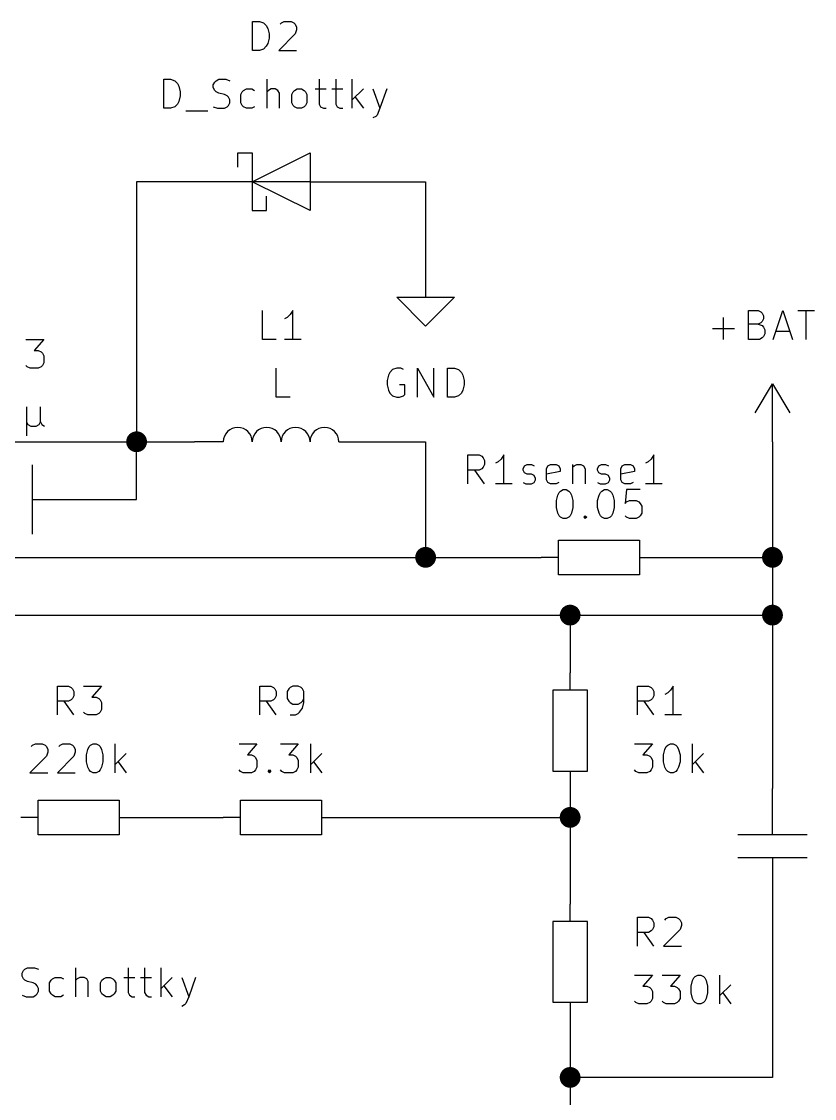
# Model space of a CAD drawing. Extents: x 0.4 to 11.3, y -7.9 to -0.4.
# Drawn here: x 7.801 to 9.173, y -3.586 to -1.723 of the extents above; entities that cross this region are included whole.
import ezdxf

# ---------------------------------------------------------------- set-up
doc = ezdxf.new("R2010")
doc.units = 0
doc.header["$MEASUREMENT"] = 0
for name, color, linetype in [('CYAN2', 4, 'CONTINUOUS'), ('GREEN2', 3, 'CONTINUOUS'), ('RED2', 1, 'CONTINUOUS')]:
    doc.layers.add(name, color=color, linetype=linetype)

msp = doc.modelspace()

# ---------------------------------------------------------------- linework, layer by layer
at = {"layer": 'CYAN2', "linetype": 'CONTINUOUS'}
for p, q in [((8.2006, -1.7728), (8.2006, -1.7228)), ((8.2006, -1.7228), (8.2125, -1.7228)), ((8.2125, -1.7228), (8.2196, -1.7252)), ((8.2196, -1.7252), (8.2244, -1.7299)), ((8.2244, -1.7299), (8.2268, -1.7347)), ((8.2482, -1.7276), (8.2506, -1.7252)), ((8.2506, -1.7252), (8.2554, -1.7228)), ((8.2554, -1.7228), (8.2673, -1.7228)), ((8.2673, -1.7228), (8.272, -1.7252)), ((8.272, -1.7252), (8.2744, -1.7276)), ((8.2744, -1.7276), (8.2768, -1.7323)), ((8.2768, -1.7323), (8.2768, -1.7371)), ((8.2268, -1.7347), (8.2292, -1.7442)), ((8.2292, -1.7514), (8.2268, -1.7609)), ((8.2292, -1.7442), (8.2292, -1.7514)), ((8.2744, -1.7442), (8.2458, -1.7728)), ((8.2768, -1.7371), (8.2744, -1.7442)), ((8.2244, -1.7657), (8.2196, -1.7704)), ((8.2268, -1.7609), (8.2244, -1.7657)), ((8.2125, -1.7728), (8.2006, -1.7728)), ((8.2196, -1.7704), (8.2125, -1.7728)), ((8.2458, -1.7728), (8.2768, -1.7728)), ((8.047, -1.8728), (8.047, -1.8228)), ((8.047, -1.8228), (8.0589, -1.8228)), ((8.0589, -1.8228), (8.0661, -1.8252)), ((8.0661, -1.8252), (8.0708, -1.8299)), ((8.1351, -1.8276), (8.1375, -1.8252)), ((8.1375, -1.8252), (8.1423, -1.8228)), ((8.1423, -1.8228), (8.1542, -1.8228)), ((8.1542, -1.8228), (8.1613, -1.8252)), ((8.2256, -1.8728), (8.2256, -1.8228)), ((8.3161, -1.8228), (8.3161, -1.8657)), ((8.3446, -1.8228), (8.3446, -1.8657)), ((8.3732, -1.8728), (8.3732, -1.8228)), ((8.0708, -1.8299), (8.0732, -1.8347)), ((8.0732, -1.8347), (8.0756, -1.8442)), ((8.0756, -1.8442), (8.0756, -1.8514)), ((8.1327, -1.8323), (8.1351, -1.8276)), ((8.1327, -1.8371), (8.1327, -1.8323)), ((8.1351, -1.8419), (8.1327, -1.8371)), ((8.1375, -1.8442), (8.1351, -1.8419)), ((8.1423, -1.8466), (8.1375, -1.8442)), ((8.1804, -1.849), (8.1827, -1.8442)), ((8.1827, -1.8442), (8.1851, -1.8419)), ((8.1851, -1.8419), (8.1899, -1.8395)), ((8.1899, -1.8395), (8.1994, -1.8395)), ((8.1994, -1.8395), (8.2042, -1.8419)), ((8.228, -1.8419), (8.2256, -1.8442)), ((8.2327, -1.8395), (8.228, -1.8419)), ((8.2399, -1.8395), (8.2327, -1.8395)), ((8.2446, -1.8419), (8.2399, -1.8395)), ((8.247, -1.8466), (8.2446, -1.8419)), ((8.2685, -1.849), (8.2708, -1.8442)), ((8.2708, -1.8442), (8.2732, -1.8419)), ((8.2732, -1.8419), (8.278, -1.8395)), ((8.278, -1.8395), (8.2851, -1.8395)), ((8.2851, -1.8395), (8.2899, -1.8419)), ((8.2899, -1.8419), (8.2923, -1.8442)), ((8.2923, -1.8442), (8.2946, -1.849)), ((8.3089, -1.8395), (8.328, -1.8395)), ((8.3375, -1.8395), (8.3565, -1.8395)), ((8.3923, -1.8395), (8.3732, -1.8585)), ((8.4089, -1.8395), (8.4208, -1.8728)), ((8.4327, -1.8395), (8.4208, -1.8728)), ((8.0732, -1.8609), (8.0708, -1.8657)), ((8.0756, -1.8514), (8.0732, -1.8609)), ((8.1518, -1.849), (8.1423, -1.8466)), ((8.1565, -1.8514), (8.1518, -1.849)), ((8.1589, -1.8538), (8.1565, -1.8514)), ((8.1613, -1.8585), (8.1589, -1.8538)), ((8.1589, -1.868), (8.1613, -1.8633)), ((8.1613, -1.8633), (8.1613, -1.8585)), ((8.1804, -1.8633), (8.1804, -1.849)), ((8.1827, -1.868), (8.1804, -1.8633)), ((8.247, -1.8728), (8.247, -1.8466)), ((8.2685, -1.8633), (8.2685, -1.849)), ((8.2708, -1.868), (8.2685, -1.8633)), ((8.2946, -1.8633), (8.2923, -1.868)), ((8.2946, -1.849), (8.2946, -1.8633)), ((8.378, -1.8538), (8.3923, -1.8728)), ((8.0589, -1.8728), (8.047, -1.8728)), ((8.0661, -1.8704), (8.0589, -1.8728)), ((8.0708, -1.8657), (8.0661, -1.8704)), ((8.0851, -1.8776), (8.1232, -1.8776)), ((8.1327, -1.8704), (8.1399, -1.8728)), ((8.1399, -1.8728), (8.1518, -1.8728)), ((8.1518, -1.8728), (8.1565, -1.8704)), ((8.1565, -1.8704), (8.1589, -1.868)), ((8.1851, -1.8704), (8.1827, -1.868)), ((8.1899, -1.8728), (8.1851, -1.8704)), ((8.1994, -1.8728), (8.1899, -1.8728)), ((8.2042, -1.8704), (8.1994, -1.8728)), ((8.2732, -1.8704), (8.2708, -1.868)), ((8.278, -1.8728), (8.2732, -1.8704)), ((8.2851, -1.8728), (8.278, -1.8728)), ((8.2899, -1.8704), (8.2851, -1.8728)), ((8.2923, -1.868), (8.2899, -1.8704)), ((8.3161, -1.8657), (8.3184, -1.8704)), ((8.3184, -1.8704), (8.3232, -1.8728)), ((8.3232, -1.8728), (8.328, -1.8728)), ((8.3446, -1.8657), (8.347, -1.8704)), ((8.347, -1.8704), (8.3518, -1.8728)), ((8.3518, -1.8728), (8.3565, -1.8728)), ((8.4208, -1.8728), (8.4161, -1.8847)), ((8.4137, -1.8871), (8.4089, -1.8895)), ((8.4161, -1.8847), (8.4137, -1.8871)), ((8.2179, -2.2728), (8.2179, -2.2228)), ((8.2607, -2.2347), (8.256, -2.2371)), ((8.2655, -2.2299), (8.2607, -2.2347)), ((8.2702, -2.2228), (8.2655, -2.2299)), ((8.2702, -2.2728), (8.2702, -2.2228)), ((9.0155, -2.2728), (9.0155, -2.2347)), ((9.0583, -2.2728), (9.0583, -2.2228)), ((9.0583, -2.2228), (9.075, -2.2228)), ((9.075, -2.2228), (9.0798, -2.2252)), ((9.0798, -2.2252), (9.0821, -2.2276)), ((9.0821, -2.2276), (9.0845, -2.2323)), ((9.0845, -2.2323), (9.0845, -2.2371)), ((9.1012, -2.2728), (9.1179, -2.2228)), ((9.1179, -2.2228), (9.1345, -2.2728)), ((9.144, -2.2228), (9.1726, -2.2228)), ((9.1583, -2.2728), (9.1583, -2.2228)), ((8.9964, -2.2538), (9.0345, -2.2538)), ((9.075, -2.2466), (9.0583, -2.2466)), ((9.0798, -2.2442), (9.075, -2.2466)), ((9.075, -2.2466), (9.0821, -2.249)), ((9.0821, -2.2419), (9.0798, -2.2442)), ((9.0845, -2.2371), (9.0821, -2.2419)), ((9.0821, -2.249), (9.0845, -2.2514)), ((9.0845, -2.2514), (9.0869, -2.2561)), ((7.8086, -2.2728), (7.8395, -2.2728)), ((7.8395, -2.2728), (7.8229, -2.2918)), ((8.2417, -2.2728), (8.2179, -2.2728)), ((8.2845, -2.2728), (8.256, -2.2728)), ((9.0774, -2.2728), (9.0583, -2.2728)), ((9.0821, -2.2704), (9.0774, -2.2728)), ((9.0845, -2.268), (9.0821, -2.2704)), ((9.0869, -2.2633), (9.0845, -2.268)), ((9.0869, -2.2561), (9.0869, -2.2633)), ((9.106, -2.2585), (9.1298, -2.2585)), ((7.8229, -2.2918), (7.83, -2.2918)), ((7.83, -2.2918), (7.8348, -2.2942)), ((7.8348, -2.2942), (7.8371, -2.2966)), ((7.8371, -2.2966), (7.8395, -2.3014)), ((7.8395, -2.3014), (7.8395, -2.3133)), ((7.811, -2.3204), (7.8086, -2.318)), ((7.8157, -2.3228), (7.811, -2.3204)), ((7.83, -2.3228), (7.8157, -2.3228)), ((7.8348, -2.3204), (7.83, -2.3228)), ((7.8371, -2.318), (7.8348, -2.3204)), ((7.8395, -2.3133), (7.8371, -2.318)), ((8.2417, -2.3728), (8.2417, -2.3228)), ((8.4429, -2.3252), (8.4381, -2.3299)), ((8.45, -2.3228), (8.4429, -2.3252)), ((8.4571, -2.3228), (8.45, -2.3228)), ((8.4619, -2.3252), (8.4571, -2.3228)), ((8.4857, -2.3728), (8.4857, -2.3228)), ((8.4857, -2.3228), (8.5143, -2.3728)), ((8.5143, -2.3728), (8.5143, -2.3228)), ((8.5381, -2.3728), (8.5381, -2.3228)), ((8.5381, -2.3228), (8.55, -2.3228)), ((8.55, -2.3228), (8.5571, -2.3252)), ((8.5571, -2.3252), (8.5619, -2.3299)), ((8.4357, -2.3347), (8.4333, -2.3442)), ((8.4333, -2.3442), (8.4333, -2.3514)), ((8.4381, -2.3299), (8.4357, -2.3347)), ((8.5619, -2.3299), (8.5643, -2.3347)), ((8.5643, -2.3347), (8.5667, -2.3442)), ((8.5667, -2.3442), (8.5667, -2.3514)), ((8.4333, -2.3514), (8.4357, -2.3609)), ((8.4357, -2.3609), (8.4381, -2.3657)), ((8.4381, -2.3657), (8.4429, -2.3704)), ((8.4643, -2.3514), (8.4548, -2.3514)), ((8.4643, -2.368), (8.4643, -2.3514)), ((8.5619, -2.3657), (8.5571, -2.3704)), ((8.5643, -2.3609), (8.5619, -2.3657)), ((8.5667, -2.3514), (8.5643, -2.3609)), ((8.2655, -2.3728), (8.2417, -2.3728)), ((8.4429, -2.3704), (8.45, -2.3728)), ((8.45, -2.3728), (8.4548, -2.3728)), ((8.4548, -2.3728), (8.4619, -2.3704)), ((8.4619, -2.3704), (8.4643, -2.368)), ((8.55, -2.3728), (8.5381, -2.3728)), ((8.5571, -2.3704), (8.55, -2.3728)), ((7.8098, -2.3895), (7.8098, -2.4395)), ((7.8336, -2.4157), (7.8336, -2.3895)), ((7.8098, -2.4157), (7.8121, -2.4204)), ((7.8121, -2.4204), (7.8169, -2.4228)), ((7.8264, -2.4228), (7.8312, -2.4204)), ((7.8312, -2.4204), (7.8336, -2.4157)), ((7.8336, -2.4157), (7.836, -2.4204)), ((7.836, -2.4204), (7.8407, -2.4228)), ((7.8169, -2.4228), (7.8264, -2.4228)), ((8.5733, -2.5228), (8.5733, -2.4728)), ((8.5733, -2.4728), (8.5924, -2.4728)), ((8.5924, -2.4728), (8.5971, -2.4752)), ((8.5971, -2.4752), (8.5995, -2.4776)), ((8.5995, -2.4776), (8.6019, -2.4823)), ((8.6352, -2.4728), (8.6305, -2.4799)), ((8.6352, -2.5228), (8.6352, -2.4728)), ((8.8948, -2.4728), (8.89, -2.4799)), ((8.8948, -2.5228), (8.8948, -2.4728)), ((8.5971, -2.4966), (8.5924, -2.499)), ((8.5995, -2.4942), (8.5971, -2.4966)), ((8.6019, -2.4895), (8.5995, -2.4942)), ((8.6019, -2.4823), (8.6019, -2.4895)), ((8.6257, -2.4847), (8.621, -2.4871)), ((8.6305, -2.4799), (8.6257, -2.4847)), ((8.6686, -2.4966), (8.6709, -2.4918)), ((8.6686, -2.499), (8.6686, -2.4966)), ((8.6709, -2.4918), (8.6757, -2.4895)), ((8.6757, -2.4895), (8.6829, -2.4895)), ((8.6829, -2.4895), (8.6876, -2.4918)), ((8.709, -2.4966), (8.7114, -2.4918)), ((8.709, -2.5157), (8.709, -2.4966)), ((8.7114, -2.4918), (8.7162, -2.4895)), ((8.7162, -2.4895), (8.7257, -2.4895)), ((8.7257, -2.4895), (8.7305, -2.4918)), ((8.7305, -2.4918), (8.7329, -2.4966)), ((8.7329, -2.4966), (8.7329, -2.5014)), ((8.7543, -2.4895), (8.7543, -2.5228)), ((8.7543, -2.4942), (8.7567, -2.4918)), ((8.7567, -2.4918), (8.7614, -2.4895)), ((8.7614, -2.4895), (8.7686, -2.4895)), ((8.7686, -2.4895), (8.7733, -2.4918)), ((8.7733, -2.4918), (8.7757, -2.4966)), ((8.7757, -2.4966), (8.7757, -2.5228)), ((8.7971, -2.4966), (8.7995, -2.4918)), ((8.7971, -2.499), (8.7971, -2.4966)), ((8.7995, -2.4918), (8.8043, -2.4895)), ((8.8043, -2.4895), (8.8114, -2.4895)), ((8.8114, -2.4895), (8.8162, -2.4918)), ((8.8376, -2.4966), (8.84, -2.4918)), ((8.8376, -2.5157), (8.8376, -2.4966)), ((8.84, -2.4918), (8.8448, -2.4895)), ((8.8448, -2.4895), (8.8543, -2.4895)), ((8.8543, -2.4895), (8.859, -2.4918)), ((8.859, -2.4918), (8.8614, -2.4966)), ((8.8614, -2.4966), (8.8614, -2.5014)), ((8.8852, -2.4847), (8.8805, -2.4871)), ((8.89, -2.4799), (8.8852, -2.4847)), ((8.5924, -2.499), (8.5733, -2.499)), ((8.6019, -2.5228), (8.5852, -2.499)), ((8.6709, -2.5038), (8.6686, -2.499)), ((8.6757, -2.5061), (8.6709, -2.5038)), ((8.6829, -2.5061), (8.6757, -2.5061)), ((8.6876, -2.5085), (8.6829, -2.5061)), ((8.69, -2.5133), (8.6876, -2.5085)), ((8.6876, -2.5204), (8.69, -2.5157)), ((8.69, -2.5157), (8.69, -2.5133)), ((8.7329, -2.5014), (8.709, -2.5061)), ((8.7114, -2.5204), (8.709, -2.5157)), ((8.7995, -2.5038), (8.7971, -2.499)), ((8.8043, -2.5061), (8.7995, -2.5038)), ((8.8114, -2.5061), (8.8043, -2.5061)), ((8.8162, -2.5085), (8.8114, -2.5061)), ((8.8186, -2.5133), (8.8162, -2.5085)), ((8.8162, -2.5204), (8.8186, -2.5157)), ((8.8186, -2.5157), (8.8186, -2.5133)), ((8.8614, -2.5014), (8.8376, -2.5061)), ((8.84, -2.5204), (8.8376, -2.5157)), ((8.6495, -2.5228), (8.621, -2.5228)), ((8.6686, -2.5204), (8.6733, -2.5228)), ((8.6733, -2.5228), (8.6829, -2.5228)), ((8.6829, -2.5228), (8.6876, -2.5204)), ((8.7162, -2.5228), (8.7114, -2.5204)), ((8.7257, -2.5228), (8.7162, -2.5228)), ((8.7305, -2.5204), (8.7257, -2.5228)), ((8.7333, -2.5352), (8.7381, -2.5328)), ((8.7381, -2.5328), (8.7429, -2.5328)), ((8.7429, -2.5328), (8.7476, -2.5352)), ((8.7971, -2.5204), (8.8019, -2.5228)), ((8.8019, -2.5228), (8.8114, -2.5228)), ((8.8048, -2.5352), (8.8095, -2.5328)), ((8.8095, -2.5328), (8.8143, -2.5328)), ((8.8114, -2.5228), (8.8162, -2.5204)), ((8.8143, -2.5328), (8.819, -2.5352)), ((8.8448, -2.5228), (8.84, -2.5204)), ((8.8543, -2.5228), (8.8448, -2.5228)), ((8.8476, -2.5328), (8.8452, -2.5566)), ((8.8714, -2.5328), (8.8476, -2.5328)), ((8.859, -2.5204), (8.8543, -2.5228)), ((8.909, -2.5228), (8.8805, -2.5228)), ((8.7262, -2.5518), (8.7286, -2.5423)), ((8.7262, -2.5638), (8.7262, -2.5518)), ((8.7286, -2.5423), (8.7309, -2.5376)), ((8.7309, -2.5376), (8.7333, -2.5352)), ((8.7476, -2.5352), (8.75, -2.5376)), ((8.75, -2.5376), (8.7524, -2.5423)), ((8.7524, -2.5423), (8.7548, -2.5518)), ((8.7548, -2.5518), (8.7548, -2.5638)), ((8.7976, -2.5518), (8.8, -2.5423)), ((8.7976, -2.5638), (8.7976, -2.5518)), ((8.8, -2.5423), (8.8024, -2.5376)), ((8.8024, -2.5376), (8.8048, -2.5352)), ((8.819, -2.5352), (8.8214, -2.5376)), ((8.8214, -2.5376), (8.8238, -2.5423)), ((8.8238, -2.5423), (8.8262, -2.5518)), ((8.8262, -2.5518), (8.8262, -2.5638)), ((8.8476, -2.5542), (8.8524, -2.5518)), ((8.8524, -2.5518), (8.8643, -2.5518)), ((8.8643, -2.5518), (8.869, -2.5542)), ((8.7286, -2.5733), (8.7262, -2.5638)), ((8.7548, -2.5638), (8.7524, -2.5733)), ((8.8, -2.5733), (8.7976, -2.5638)), ((8.8262, -2.5638), (8.8238, -2.5733)), ((8.8452, -2.5566), (8.8476, -2.5542)), ((8.869, -2.5542), (8.8714, -2.5566)), ((8.8714, -2.5566), (8.8738, -2.5614)), ((8.8738, -2.5614), (8.8738, -2.5733)), ((8.7309, -2.578), (8.7286, -2.5733)), ((8.7333, -2.5804), (8.7309, -2.578)), ((8.7381, -2.5828), (8.7333, -2.5804)), ((8.7429, -2.5828), (8.7381, -2.5828)), ((8.7476, -2.5804), (8.7429, -2.5828)), ((8.75, -2.578), (8.7476, -2.5804)), ((8.7524, -2.5733), (8.75, -2.578)), ((8.7738, -2.5804), (8.7762, -2.578)), ((8.7762, -2.5828), (8.7738, -2.5804)), ((8.7762, -2.578), (8.7786, -2.5804)), ((8.7762, -2.578), (8.7762, -2.5828)), ((8.7786, -2.5804), (8.7762, -2.5828)), ((8.8024, -2.578), (8.8, -2.5733)), ((8.8048, -2.5804), (8.8024, -2.578)), ((8.8095, -2.5828), (8.8048, -2.5804)), ((8.8143, -2.5828), (8.8095, -2.5828)), ((8.819, -2.5804), (8.8143, -2.5828)), ((8.8214, -2.578), (8.819, -2.5804)), ((8.8238, -2.5733), (8.8214, -2.578)), ((8.8476, -2.5804), (8.8452, -2.578)), ((8.8524, -2.5828), (8.8476, -2.5804)), ((8.8643, -2.5828), (8.8524, -2.5828)), ((8.869, -2.5804), (8.8643, -2.5828)), ((8.8714, -2.578), (8.869, -2.5804)), ((8.8738, -2.5733), (8.8714, -2.578)), ((7.8631, -2.9228), (7.8631, -2.8728)), ((7.8631, -2.8728), (7.8821, -2.8728)), ((7.8821, -2.8728), (7.8869, -2.8752)), ((7.8869, -2.8752), (7.8893, -2.8776)), ((7.8893, -2.8776), (7.8917, -2.8823)), ((7.8917, -2.8823), (7.8917, -2.8895)), ((7.9083, -2.8728), (7.9393, -2.8728)), ((7.9393, -2.8728), (7.9226, -2.8918)), ((8.2131, -2.9228), (8.2131, -2.8728)), ((8.2131, -2.8728), (8.2321, -2.8728)), ((8.2321, -2.8728), (8.2369, -2.8752)), ((8.2369, -2.8752), (8.2393, -2.8776)), ((8.2393, -2.8776), (8.2417, -2.8823)), ((8.2417, -2.8823), (8.2417, -2.8895)), ((8.2631, -2.8776), (8.2607, -2.8823)), ((8.2607, -2.8823), (8.2607, -2.8942)), ((8.2655, -2.8752), (8.2631, -2.8776)), ((8.2702, -2.8728), (8.2655, -2.8752)), ((8.2798, -2.8728), (8.2702, -2.8728)), ((8.2845, -2.8752), (8.2798, -2.8728)), ((8.2869, -2.8776), (8.2845, -2.8752)), ((8.2893, -2.8823), (8.2869, -2.8776)), ((8.2893, -2.9014), (8.2893, -2.8823)), ((8.8663, -2.9228), (8.8663, -2.8728)), ((8.8663, -2.8728), (8.8853, -2.8728)), ((8.8853, -2.8728), (8.8901, -2.8752)), ((8.8901, -2.8752), (8.8925, -2.8776)), ((8.8925, -2.8776), (8.8949, -2.8823)), ((8.8949, -2.8823), (8.8949, -2.8895)), ((8.9187, -2.8847), (8.9139, -2.8871)), ((8.9234, -2.8799), (8.9187, -2.8847)), ((8.9282, -2.8728), (8.9234, -2.8799)), ((8.9282, -2.9228), (8.9282, -2.8728)), ((7.8821, -2.899), (7.8631, -2.899)), ((7.8917, -2.9228), (7.875, -2.899)), ((7.8869, -2.8966), (7.8821, -2.899)), ((7.8893, -2.8942), (7.8869, -2.8966)), ((7.8917, -2.8895), (7.8893, -2.8942)), ((7.9226, -2.8918), (7.9298, -2.8918)), ((7.9298, -2.8918), (7.9345, -2.8942)), ((7.9345, -2.8942), (7.9369, -2.8966)), ((7.9369, -2.8966), (7.9393, -2.9014)), ((7.9393, -2.9014), (7.9393, -2.9133)), ((8.2321, -2.899), (8.2131, -2.899)), ((8.2417, -2.9228), (8.225, -2.899)), ((8.2369, -2.8966), (8.2321, -2.899)), ((8.2393, -2.8942), (8.2369, -2.8966)), ((8.2417, -2.8895), (8.2393, -2.8942)), ((8.2607, -2.8942), (8.2631, -2.899)), ((8.2631, -2.899), (8.2655, -2.9014)), ((8.2655, -2.9014), (8.2702, -2.9038)), ((8.2702, -2.9038), (8.2798, -2.9038)), ((8.2798, -2.9038), (8.2845, -2.9014)), ((8.2845, -2.9014), (8.2869, -2.899)), ((8.2869, -2.899), (8.2893, -2.8942)), ((8.2869, -2.9109), (8.2893, -2.9014)), ((8.8853, -2.899), (8.8663, -2.899)), ((8.8949, -2.9228), (8.8782, -2.899)), ((8.8901, -2.8966), (8.8853, -2.899)), ((8.8925, -2.8942), (8.8901, -2.8966)), ((8.8949, -2.8895), (8.8925, -2.8942)), ((7.9107, -2.9204), (7.9083, -2.918)), ((7.9155, -2.9228), (7.9107, -2.9204)), ((7.9298, -2.9228), (7.9155, -2.9228)), ((7.9345, -2.9204), (7.9298, -2.9228)), ((7.9369, -2.918), (7.9345, -2.9204)), ((7.9393, -2.9133), (7.9369, -2.918)), ((8.2655, -2.9228), (8.275, -2.9228)), ((8.275, -2.9228), (8.2798, -2.9204)), ((8.2798, -2.9204), (8.2821, -2.918)), ((8.2821, -2.918), (8.2869, -2.9109)), ((8.9425, -2.9228), (8.9139, -2.9228)), ((7.8179, -2.9776), (7.8202, -2.9752)), ((7.8202, -2.9752), (7.825, -2.9728)), ((7.825, -2.9728), (7.8369, -2.9728)), ((7.8369, -2.9728), (7.8417, -2.9752)), ((7.8417, -2.9752), (7.844, -2.9776)), ((7.844, -2.9776), (7.8464, -2.9823)), ((7.8655, -2.9776), (7.8679, -2.9752)), ((7.8679, -2.9752), (7.8726, -2.9728)), ((7.8726, -2.9728), (7.8845, -2.9728)), ((7.8845, -2.9728), (7.8893, -2.9752)), ((7.8893, -2.9752), (7.8917, -2.9776)), ((7.8917, -2.9776), (7.894, -2.9823)), ((7.9155, -2.9823), (7.9179, -2.9776)), ((7.9179, -2.9776), (7.9202, -2.9752)), ((7.9202, -2.9752), (7.925, -2.9728)), ((7.925, -2.9728), (7.9298, -2.9728)), ((7.9298, -2.9728), (7.9345, -2.9752)), ((7.9345, -2.9752), (7.9369, -2.9776)), ((7.9369, -2.9776), (7.9393, -2.9823)), ((7.9631, -3.0228), (7.9631, -2.9728)), ((8.1774, -2.9728), (8.2083, -2.9728)), ((8.2083, -2.9728), (8.1917, -2.9918)), ((8.2488, -2.9728), (8.2798, -2.9728)), ((8.2798, -2.9728), (8.2631, -2.9918)), ((8.3012, -3.0228), (8.3012, -2.9728)), ((8.8615, -2.9728), (8.8925, -2.9728)), ((8.8925, -2.9728), (8.8758, -2.9919)), ((8.9139, -2.9823), (8.9163, -2.9776)), ((8.9163, -2.9776), (8.9187, -2.9752)), ((8.9187, -2.9752), (8.9234, -2.9728)), ((8.9234, -2.9728), (8.9282, -2.9728)), ((8.9282, -2.9728), (8.9329, -2.9752)), ((8.9329, -2.9752), (8.9353, -2.9776)), ((8.9353, -2.9776), (8.9377, -2.9823)), ((8.9615, -3.0228), (8.9615, -2.9728)), ((7.844, -2.9942), (7.8155, -3.0228)), ((7.8464, -2.9871), (7.844, -2.9942)), ((7.8464, -2.9823), (7.8464, -2.9871)), ((7.8917, -2.9942), (7.8631, -3.0228)), ((7.894, -2.9871), (7.8917, -2.9942)), ((7.894, -2.9823), (7.894, -2.9871)), ((7.9131, -2.9918), (7.9155, -2.9823)), ((7.9131, -3.0038), (7.9131, -2.9918)), ((7.9393, -2.9823), (7.9417, -2.9918)), ((7.9417, -2.9918), (7.9417, -3.0038)), ((7.9821, -2.9895), (7.9631, -3.0085)), ((8.1917, -2.9918), (8.1988, -2.9918)), ((8.1988, -2.9918), (8.2036, -2.9942)), ((8.2036, -2.9942), (8.2059, -2.9966)), ((8.2059, -2.9966), (8.2083, -3.0014)), ((8.2631, -2.9918), (8.2702, -2.9918)), ((8.2702, -2.9918), (8.275, -2.9942)), ((8.275, -2.9942), (8.2774, -2.9966)), ((8.2774, -2.9966), (8.2798, -3.0014)), ((8.3202, -2.9895), (8.3012, -3.0085)), ((8.8758, -2.9919), (8.8829, -2.9919)), ((8.8829, -2.9919), (8.8877, -2.9942)), ((8.8877, -2.9942), (8.8901, -2.9966)), ((8.8901, -2.9966), (8.8925, -3.0014)), ((8.9115, -2.9919), (8.9139, -2.9823)), ((8.9115, -3.0038), (8.9115, -2.9919)), ((8.9377, -2.9823), (8.9401, -2.9919)), ((8.9401, -2.9919), (8.9401, -3.0038)), ((8.9806, -2.9895), (8.9615, -3.0085)), ((7.9155, -3.0133), (7.9131, -3.0038)), ((7.9179, -3.018), (7.9155, -3.0133)), ((7.9202, -3.0204), (7.9179, -3.018)), ((7.9369, -3.018), (7.9345, -3.0204)), ((7.9393, -3.0133), (7.9369, -3.018)), ((7.9417, -3.0038), (7.9393, -3.0133)), ((7.9679, -3.0038), (7.9821, -3.0228)), ((8.1798, -3.0204), (8.1774, -3.018)), ((8.2059, -3.018), (8.2036, -3.0204)), ((8.2083, -3.0133), (8.2059, -3.018)), ((8.2083, -3.0014), (8.2083, -3.0133)), ((8.2274, -3.0204), (8.2298, -3.018)), ((8.2298, -3.018), (8.2321, -3.0204)), ((8.2298, -3.018), (8.2298, -3.0228)), ((8.2512, -3.0204), (8.2488, -3.018)), ((8.2774, -3.018), (8.275, -3.0204)), ((8.2798, -3.0133), (8.2774, -3.018)), ((8.2798, -3.0014), (8.2798, -3.0133)), ((8.3059, -3.0038), (8.3202, -3.0228)), ((8.8639, -3.0204), (8.8615, -3.018)), ((8.8901, -3.018), (8.8877, -3.0204)), ((8.8925, -3.0133), (8.8901, -3.018)), ((8.8925, -3.0014), (8.8925, -3.0133)), ((8.9139, -3.0133), (8.9115, -3.0038)), ((8.9163, -3.018), (8.9139, -3.0133)), ((8.9187, -3.0204), (8.9163, -3.018)), ((8.9353, -3.018), (8.9329, -3.0204)), ((8.9377, -3.0133), (8.9353, -3.018)), ((8.9401, -3.0038), (8.9377, -3.0133)), ((8.9663, -3.0038), (8.9806, -3.0228)), ((7.8155, -3.0228), (7.8464, -3.0228)), ((7.8631, -3.0228), (7.894, -3.0228)), ((7.925, -3.0228), (7.9202, -3.0204)), ((7.9298, -3.0228), (7.925, -3.0228)), ((7.9345, -3.0204), (7.9298, -3.0228)), ((8.1845, -3.0228), (8.1798, -3.0204)), ((8.1988, -3.0228), (8.1845, -3.0228)), ((8.2036, -3.0204), (8.1988, -3.0228)), ((8.2298, -3.0228), (8.2274, -3.0204)), ((8.2321, -3.0204), (8.2298, -3.0228)), ((8.2559, -3.0228), (8.2512, -3.0204)), ((8.2702, -3.0228), (8.2559, -3.0228)), ((8.275, -3.0204), (8.2702, -3.0228)), ((8.8687, -3.0228), (8.8639, -3.0204)), ((8.8829, -3.0228), (8.8687, -3.0228)), ((8.8877, -3.0204), (8.8829, -3.0228)), ((8.9234, -3.0228), (8.9187, -3.0204)), ((8.9282, -3.0228), (8.9234, -3.0228)), ((8.9329, -3.0204), (8.9282, -3.0228)), ((8.8663, -3.3228), (8.8663, -3.2728)), ((8.8663, -3.2728), (8.8853, -3.2728)), ((8.8663, -3.3228), (8.8663, -3.2728)), ((8.8663, -3.2728), (8.8853, -3.2728)), ((8.8853, -3.2728), (8.8901, -3.2752)), ((8.8853, -3.2728), (8.8901, -3.2752)), ((8.8901, -3.2752), (8.8925, -3.2776)), ((8.8901, -3.2752), (8.8925, -3.2776)), ((8.8925, -3.2776), (8.8949, -3.2823)), ((8.8925, -3.2776), (8.8949, -3.2823)), ((8.9139, -3.2776), (8.9163, -3.2752)), ((8.9139, -3.2776), (8.9163, -3.2752)), ((8.9163, -3.2752), (8.921, -3.2728)), ((8.9163, -3.2752), (8.921, -3.2728)), ((8.921, -3.2728), (8.9329, -3.2728)), ((8.921, -3.2728), (8.9329, -3.2728)), ((8.9329, -3.2728), (8.9377, -3.2752)), ((8.9329, -3.2728), (8.9377, -3.2752)), ((8.9377, -3.2752), (8.9401, -3.2776)), ((8.9377, -3.2752), (8.9401, -3.2776)), ((8.9401, -3.2776), (8.9425, -3.2823)), ((8.9401, -3.2776), (8.9425, -3.2823)), ((8.8901, -3.2966), (8.8853, -3.299)), ((8.8901, -3.2966), (8.8853, -3.299)), ((8.8925, -3.2942), (8.8901, -3.2966)), ((8.8925, -3.2942), (8.8901, -3.2966)), ((8.8949, -3.2895), (8.8925, -3.2942)), ((8.8949, -3.2895), (8.8925, -3.2942)), ((8.8949, -3.2823), (8.8949, -3.2895)), ((8.8949, -3.2823), (8.8949, -3.2895)), ((8.9401, -3.2942), (8.9115, -3.3228)), ((8.9401, -3.2942), (8.9115, -3.3228)), ((8.9425, -3.2871), (8.9401, -3.2942)), ((8.9425, -3.2871), (8.9401, -3.2942)), ((8.9425, -3.2823), (8.9425, -3.2871)), ((8.9425, -3.2823), (8.9425, -3.2871)), ((8.8853, -3.299), (8.8663, -3.299)), ((8.8853, -3.299), (8.8663, -3.299)), ((8.8949, -3.3228), (8.8782, -3.299)), ((8.8949, -3.3228), (8.8782, -3.299)), ((8.9115, -3.3228), (8.9425, -3.3228)), ((8.9115, -3.3228), (8.9425, -3.3228)), ((7.802, -3.3698), (7.8044, -3.3651)), ((7.802, -3.3746), (7.802, -3.3698)), ((7.8044, -3.3651), (7.8068, -3.3627)), ((7.8068, -3.3627), (7.8115, -3.3603)), ((7.8115, -3.3603), (7.8234, -3.3603)), ((7.8234, -3.3603), (7.8306, -3.3627)), ((7.8949, -3.4103), (7.8949, -3.3603)), ((7.9853, -3.3603), (7.9853, -3.4032)), ((8.0139, -3.3603), (8.0139, -3.4032)), ((8.0425, -3.4103), (8.0425, -3.3603)), ((8.8615, -3.3728), (8.8925, -3.3728)), ((8.8615, -3.3728), (8.8925, -3.3728)), ((8.8925, -3.3728), (8.8758, -3.3919)), ((8.8925, -3.3728), (8.8758, -3.3919)), ((8.9091, -3.3728), (8.9401, -3.3728)), ((8.9091, -3.3728), (8.9401, -3.3728)), ((8.9401, -3.3728), (8.9234, -3.3919)), ((8.9401, -3.3728), (8.9234, -3.3919)), ((8.9663, -3.3752), (8.971, -3.3728)), ((8.9663, -3.3752), (8.971, -3.3728)), ((8.971, -3.3728), (8.9758, -3.3728)), ((8.971, -3.3728), (8.9758, -3.3728)), ((8.9758, -3.3728), (8.9806, -3.3752)), ((8.9758, -3.3728), (8.9806, -3.3752)), ((9.0091, -3.4228), (9.0091, -3.3728)), ((9.0091, -3.4228), (9.0091, -3.3728)), ((7.8044, -3.3793), (7.802, -3.3746)), ((7.8068, -3.3817), (7.8044, -3.3793)), ((7.8115, -3.3841), (7.8068, -3.3817)), ((7.821, -3.3865), (7.8115, -3.3841)), ((7.8258, -3.3889), (7.821, -3.3865)), ((7.8282, -3.3913), (7.8258, -3.3889)), ((7.8306, -3.396), (7.8282, -3.3913)), ((7.8496, -3.3865), (7.852, -3.3817)), ((7.8496, -3.4008), (7.8496, -3.3865)), ((7.852, -3.3817), (7.8544, -3.3793)), ((7.8544, -3.3793), (7.8591, -3.377)), ((7.8591, -3.377), (7.8687, -3.377)), ((7.8687, -3.377), (7.8734, -3.3793)), ((7.8972, -3.3793), (7.8949, -3.3817)), ((7.902, -3.377), (7.8972, -3.3793)), ((7.9091, -3.377), (7.902, -3.377)), ((7.9139, -3.3793), (7.9091, -3.377)), ((7.9163, -3.3841), (7.9139, -3.3793)), ((7.9163, -3.4103), (7.9163, -3.3841)), ((7.9377, -3.3865), (7.9401, -3.3817)), ((7.9377, -3.4008), (7.9377, -3.3865)), ((7.9401, -3.3817), (7.9425, -3.3793)), ((7.9425, -3.3793), (7.9472, -3.377)), ((7.9472, -3.377), (7.9544, -3.377)), ((7.9544, -3.377), (7.9591, -3.3793)), ((7.9591, -3.3793), (7.9615, -3.3817)), ((7.9615, -3.3817), (7.9639, -3.3865)), ((7.9639, -3.3865), (7.9639, -3.4008)), ((7.9782, -3.377), (7.9972, -3.377)), ((8.0068, -3.377), (8.0258, -3.377)), ((8.0615, -3.377), (8.0425, -3.396)), ((8.0472, -3.3913), (8.0615, -3.4103)), ((8.0782, -3.377), (8.0901, -3.4103)), ((8.102, -3.377), (8.0901, -3.4103)), ((8.9591, -3.3919), (8.9615, -3.3823)), ((8.9591, -3.3919), (8.9615, -3.3823)), ((8.9615, -3.3823), (8.9639, -3.3776)), ((8.9615, -3.3823), (8.9639, -3.3776)), ((8.9639, -3.3776), (8.9663, -3.3752)), ((8.9639, -3.3776), (8.9663, -3.3752)), ((8.9806, -3.3752), (8.9829, -3.3776)), ((8.9806, -3.3752), (8.9829, -3.3776)), ((8.9829, -3.3776), (8.9853, -3.3823)), ((8.9829, -3.3776), (8.9853, -3.3823)), ((8.9853, -3.3823), (8.9877, -3.3919)), ((8.9853, -3.3823), (8.9877, -3.3919)), ((9.0282, -3.3895), (9.0091, -3.4085)), ((9.0282, -3.3895), (9.0091, -3.4085)), ((7.802, -3.4079), (7.8091, -3.4103)), ((7.8091, -3.4103), (7.821, -3.4103)), ((7.821, -3.4103), (7.8258, -3.4079)), ((7.8258, -3.4079), (7.8282, -3.4055)), ((7.8282, -3.4055), (7.8306, -3.4008)), ((7.8306, -3.4008), (7.8306, -3.396)), ((7.852, -3.4055), (7.8496, -3.4008)), ((7.8544, -3.4079), (7.852, -3.4055)), ((7.8591, -3.4103), (7.8544, -3.4079)), ((7.8687, -3.4103), (7.8591, -3.4103)), ((7.8734, -3.4079), (7.8687, -3.4103)), ((7.9401, -3.4055), (7.9377, -3.4008)), ((7.9425, -3.4079), (7.9401, -3.4055)), ((7.9472, -3.4103), (7.9425, -3.4079)), ((7.9544, -3.4103), (7.9472, -3.4103)), ((7.9591, -3.4079), (7.9544, -3.4103)), ((7.9615, -3.4055), (7.9591, -3.4079)), ((7.9639, -3.4008), (7.9615, -3.4055)), ((7.9853, -3.4032), (7.9877, -3.4079)), ((7.9877, -3.4079), (7.9925, -3.4103)), ((7.9925, -3.4103), (7.9972, -3.4103)), ((8.0139, -3.4032), (8.0163, -3.4079)), ((8.0163, -3.4079), (8.021, -3.4103)), ((8.021, -3.4103), (8.0258, -3.4103)), ((8.0901, -3.4103), (8.0853, -3.4222)), ((8.8758, -3.3919), (8.8829, -3.3919)), ((8.8758, -3.3919), (8.8829, -3.3919)), ((8.8829, -3.3919), (8.8877, -3.3942)), ((8.8829, -3.3919), (8.8877, -3.3942)), ((8.8877, -3.3942), (8.8901, -3.3966)), ((8.8877, -3.3942), (8.8901, -3.3966)), ((8.8901, -3.3966), (8.8925, -3.4014)), ((8.8901, -3.3966), (8.8925, -3.4014)), ((8.8925, -3.4014), (8.8925, -3.4133)), ((8.8925, -3.4014), (8.8925, -3.4133)), ((8.9234, -3.3919), (8.9306, -3.3919)), ((8.9234, -3.3919), (8.9306, -3.3919)), ((8.9306, -3.3919), (8.9353, -3.3942)), ((8.9306, -3.3919), (8.9353, -3.3942)), ((8.9353, -3.3942), (8.9377, -3.3966)), ((8.9353, -3.3942), (8.9377, -3.3966)), ((8.9377, -3.3966), (8.9401, -3.4014)), ((8.9377, -3.3966), (8.9401, -3.4014)), ((8.9401, -3.4014), (8.9401, -3.4133)), ((8.9401, -3.4014), (8.9401, -3.4133)), ((8.9591, -3.4038), (8.9591, -3.3919)), ((8.9591, -3.4038), (8.9591, -3.3919)), ((8.9615, -3.4133), (8.9591, -3.4038)), ((8.9615, -3.4133), (8.9591, -3.4038)), ((8.9877, -3.4038), (8.9853, -3.4133)), ((8.9877, -3.4038), (8.9853, -3.4133)), ((8.9877, -3.3919), (8.9877, -3.4038)), ((8.9877, -3.3919), (8.9877, -3.4038)), ((9.0139, -3.4038), (9.0282, -3.4228)), ((9.0139, -3.4038), (9.0282, -3.4228)), ((8.0829, -3.4246), (8.0782, -3.427)), ((8.0853, -3.4222), (8.0829, -3.4246)), ((8.8639, -3.4204), (8.8615, -3.418)), ((8.8639, -3.4204), (8.8615, -3.418)), ((8.8687, -3.4228), (8.8639, -3.4204)), ((8.8687, -3.4228), (8.8639, -3.4204)), ((8.8829, -3.4228), (8.8687, -3.4228)), ((8.8829, -3.4228), (8.8687, -3.4228)), ((8.8877, -3.4204), (8.8829, -3.4228)), ((8.8877, -3.4204), (8.8829, -3.4228)), ((8.8901, -3.418), (8.8877, -3.4204)), ((8.8901, -3.418), (8.8877, -3.4204)), ((8.8925, -3.4133), (8.8901, -3.418)), ((8.8925, -3.4133), (8.8901, -3.418)), ((8.9115, -3.4204), (8.9091, -3.418)), ((8.9115, -3.4204), (8.9091, -3.418)), ((8.9163, -3.4228), (8.9115, -3.4204)), ((8.9163, -3.4228), (8.9115, -3.4204)), ((8.9306, -3.4228), (8.9163, -3.4228)), ((8.9306, -3.4228), (8.9163, -3.4228)), ((8.9353, -3.4204), (8.9306, -3.4228)), ((8.9353, -3.4204), (8.9306, -3.4228)), ((8.9377, -3.418), (8.9353, -3.4204)), ((8.9377, -3.418), (8.9353, -3.4204)), ((8.9401, -3.4133), (8.9377, -3.418)), ((8.9401, -3.4133), (8.9377, -3.418)), ((8.9639, -3.418), (8.9615, -3.4133)), ((8.9639, -3.418), (8.9615, -3.4133)), ((8.9663, -3.4204), (8.9639, -3.418)), ((8.9663, -3.4204), (8.9639, -3.418)), ((8.971, -3.4228), (8.9663, -3.4204)), ((8.971, -3.4228), (8.9663, -3.4204)), ((8.9758, -3.4228), (8.971, -3.4228)), ((8.9758, -3.4228), (8.971, -3.4228)), ((8.9806, -3.4204), (8.9758, -3.4228)), ((8.9806, -3.4204), (8.9758, -3.4228)), ((8.9829, -3.418), (8.9806, -3.4204)), ((8.9829, -3.418), (8.9806, -3.4204)), ((8.9853, -3.4133), (8.9829, -3.418)), ((8.9853, -3.4133), (8.9829, -3.418))]:
    msp.add_line(p, q, dxfattribs=at)
at = {"layer": 'GREEN2', "linetype": 'CONTINUOUS'}
for p, q in [((8, -2), (8, -2.45)), ((8.1, -2), (8, -2)), ((8.4, -2), (8.5, -2)), ((8.5, -2), (8.5, -2.15)), ((7.4, -2.45), (8, -2.45)), ((8, -2.45), (8.1, -2.45)), ((8, -2.55), (8, -2.45)), ((8.4, -2.45), (8.5, -2.45)), ((8.5, -2.45), (8.5, -2.65)), ((9.1, -2.45), (9.1, -2.65)), ((7.9, -2.55), (8, -2.55)), ((7.4, -2.65), (8.5, -2.65)), ((8.5, -2.65), (8.7, -2.65)), ((8.9, -2.65), (9.1, -2.65)), ((9.1, -2.65), (9.1, -2.75)), ((7.4, -2.75), (8.75, -2.75)), ((8.75, -2.75), (9.1, -2.75)), ((8.75, -2.75), (8.75, -2.85)), ((9.1, -2.75), (9.1, -3.05)), ((8.75, -3.05), (8.75, -3.1)), ((8, -3.1), (8.15, -3.1)), ((8.35, -3.1), (8.75, -3.1)), ((8.75, -3.1), (8.75, -3.25)), ((9.1, -3.25), (9.1, -3.55)), ((8.75, -3.45), (8.75, -3.55)), ((8.75, -3.55), (8.75, -3.6)), ((9.1, -3.55), (8.75, -3.55))]:
    msp.add_line(p, q, dxfattribs=at)
at = {"layer": 'GREEN2', "const_width": 0.018}
for points in [[(7.991, -2.45, 1), (8.009, -2.45, 1)], [(8.491, -2.65, 1), (8.509, -2.65, 1)], [(9.091, -2.65, 1), (9.109, -2.65, 1)], [(8.741, -2.75, 1), (8.759, -2.75, 1)], [(9.091, -2.75, 1), (9.109, -2.75, 1)], [(8.741, -3.1, 1), (8.759, -3.1, 1)], [(8.741, -3.55, 1), (8.759, -3.55, 1)]]:
    msp.add_lwpolyline(points, format="xyb", close=True, dxfattribs=at)
at = {"layer": 'RED2', "linetype": 'CONTINUOUS'}
for p, q in [((8.175, -1.975), (8.175, -1.95)), ((8.175, -1.95), (8.2, -1.95)), ((8.2, -2), (8.3, -1.95)), ((8.2, -1.95), (8.2, -2.05)), ((8.3, -1.95), (8.3, -2.05)), ((8.2, -2), (8.1, -2)), ((8.3, -2), (8.2, -2)), ((8.3, -2.05), (8.2, -2)), ((8.3, -2), (8.4, -2)), ((8.225, -2.05), (8.225, -2.025)), ((8.2, -2.05), (8.225, -2.05)), ((8.5, -2.15), (8.5, -2.2)), ((8.5, -2.25), (8.45, -2.2)), ((8.45, -2.2), (8.5, -2.2)), ((8.5, -2.2), (8.55, -2.2)), ((8.55, -2.2), (8.5, -2.25)), ((9.07, -2.4), (9.1, -2.35)), ((9.1, -2.45), (9.1, -2.35)), ((9.1, -2.35), (9.13, -2.4)), ((8.15, -2.45), (8.1, -2.45)), ((8.35, -2.45), (8.4, -2.45)), ((7.82, -2.61), (7.82, -2.49)), ((7.82, -2.55), (7.9, -2.55)), ((8.73, -2.68), (8.73, -2.62)), ((8.73, -2.62), (8.87, -2.62)), ((8.87, -2.62), (8.87, -2.68)), ((8.73, -2.65), (8.7, -2.65)), ((8.87, -2.65), (8.9, -2.65)), ((8.87, -2.68), (8.73, -2.68)), ((8.75, -2.88), (8.75, -2.85)), ((8.72, -2.88), (8.72, -3.02)), ((8.78, -2.88), (8.72, -2.88)), ((8.78, -3.02), (8.78, -2.88)), ((8.72, -3.02), (8.78, -3.02)), ((8.75, -3.02), (8.75, -3.05)), ((9.1, -3.13), (9.1, -3.05)), ((9.1, -3.13), (9.1, -3.05)), ((7.83, -3.13), (7.83, -3.07)), ((7.83, -3.07), (7.97, -3.07)), ((7.97, -3.07), (7.97, -3.13)), ((8.18, -3.13), (8.18, -3.07)), ((8.18, -3.07), (8.32, -3.07)), ((8.32, -3.07), (8.32, -3.13)), ((7.83, -3.1), (7.8, -3.1)), ((7.97, -3.1), (8, -3.1)), ((8.18, -3.1), (8.15, -3.1)), ((8.32, -3.1), (8.35, -3.1)), ((7.97, -3.13), (7.83, -3.13)), ((8.32, -3.13), (8.18, -3.13)), ((9.16, -3.13), (9.04, -3.13)), ((9.16, -3.17), (9.04, -3.17)), ((9.1, -3.17), (9.1, -3.25)), ((9.1, -3.17), (9.1, -3.25)), ((8.75, -3.28), (8.75, -3.25)), ((8.75, -3.28), (8.75, -3.25)), ((8.72, -3.28), (8.72, -3.42)), ((8.78, -3.28), (8.72, -3.28)), ((8.78, -3.42), (8.78, -3.28)), ((8.72, -3.42), (8.78, -3.42)), ((8.75, -3.42), (8.75, -3.45)), ((8.75, -3.42), (8.75, -3.45))]:
    msp.add_line(p, q, dxfattribs=at)
at = {"layer": 'RED2'}
for centre in [(8.175, -2.4501), (8.225, -2.4501), (8.275, -2.4501), (8.325, -2.4501)]:
    msp.add_arc(centre, 0.025, 0.2441, 179.7559, dxfattribs=at)

doc.saveas('drawing.dxf')
